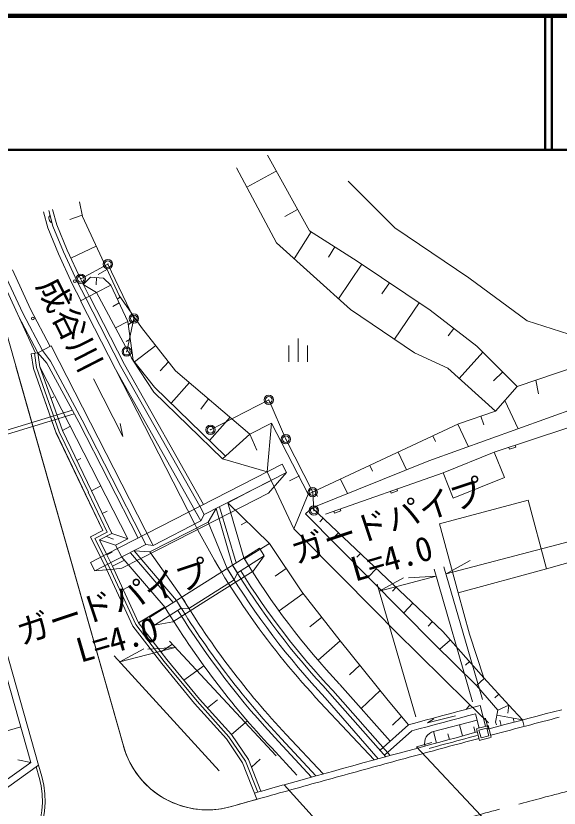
# Model space of a CAD drawing. Units: millimetres, scale not verified. Extents: x 40000 to 680000, y 20000 to 380000.
# Drawn here: x 469174 to 509790, y 320811 to 380000 of the extents above; entities that cross this region are included whole.
import ezdxf
from ezdxf.enums import TextEntityAlignment as Align

# ---------------------------------------------------------------- set-up
doc = ezdxf.new("R2010")
doc.units = ezdxf.units.MM
doc.header["$LTSCALE"] = 1000
doc.header["$PDMODE"] = 32
doc.header["$PDSIZE"] = 500
doc.linetypes.add('CHAIN', pattern=[18.5, 12, -1.5, 3.5, -1.5])
for name, color, linetype, lineweight in [('M-BGD', 7, 'Continuous', 13), ('M-BMK', 2, 'CHAIN', 13), ('M-BMK-ROW', 30, 'Continuous', 13), ('M-STR-HTXT', 7, 'Continuous', 13), ('M-STR-STR1', 1, 'Continuous', 13), ('M-TTL', 2, 'Continuous', 140), ('M-TTL-LINE', 7, 'Continuous', 50)]:
    doc.layers.add(name, color=color, linetype=linetype, lineweight=lineweight)
doc.styles.add('ＭＳ ゴシック', font='')
doc.styles.get('ＭＳ ゴシック').set_extended_font_data('MS Gothic')

msp = doc.modelspace()

# ---------------------------------------------------------------- linework, layer by layer
at = {"layer": 'M-BGD'}
for p, q in [((491115, 363939), (487981, 369595)), ((488654, 363039), (485670, 368657)), ((488639, 368408), (486447, 367194)), ((497497, 364154), (494016, 367657)), ((474147, 365016), (473938, 366101)), ((471251, 365356), (471565, 364173)), ((471945, 364300), (471636, 365462)), ((472230, 364396), (471925, 365543)), ((490233, 365532), (489291, 365010)), ((474129, 365112), (473201, 364791)), ((476887, 359120), (474147, 365016)), ((471565, 364173), (472364, 362222)), ((472730, 362382), (471945, 364300)), ((473006, 362502), (472230, 364396)), ((503047, 360432), (497497, 364154)), ((491244, 363859), (489979, 361848)), ((494702, 361683), (491115, 363939)), ((494193, 358058), (488654, 363039)), ((477221, 325454), (466717, 362460)), ((473753, 360161), (472730, 362382)), ((474023, 360293), (473006, 362502)), ((475176, 362803), (473286, 361894)), ((493029, 362736), (492550, 361974)), ((472364, 362222), (473394, 359985)), ((500140, 358013), (494702, 361683)), ((475988, 361056), (475334, 360669)), ((495051, 361448), (493304, 358858)), ((469700, 357792), (468312, 360783)), ((470282, 358081), (468916, 361026)), ((473394, 359985), (474044, 358729)), ((474400, 358911), (473753, 360161)), ((474667, 359048), (474023, 360293)), ((475210, 360445), (475182, 359893)), ((475213, 359327), (476281, 359874)), ((477559, 357158), (476281, 359874)), ((497102, 360063), (496542, 359234)), ((507386, 357205), (503047, 360432)), ((474011, 358712), (475213, 359327)), ((475213, 359327), (477916, 354267)), ((474011, 358712), (476626, 353606)), ((474412, 358917), (477026, 353811)), ((474679, 359054), (477293, 353948)), ((476978, 358991), (476762, 358852)), ((478566, 356726), (476887, 359120)), ((476891, 358551), (476427, 358294)), ((499322, 358565), (497483, 355840)), ((470818, 354829), (469342, 357614)), ((471174, 355012), (469700, 357792)), ((471752, 355308), (470282, 358081)), ((498987, 354827), (494193, 358058)), ((500140, 358013), (503642, 355332)), ((476627, 356681), (477559, 357158)), ((477945, 354282), (477559, 357158)), ((478144, 357328), (477582, 356929)), ((510518, 356226), (507386, 357205)), ((481113, 353493), (478566, 356726)), ((501915, 356654), (501488, 356096)), ((477720, 355835), (477417, 355665)), ((490285, 354144), (490285, 355894)), ((471807, 355336), (470818, 354829)), ((471807, 355336), (479436, 340440)), ((479642, 355361), (478051, 354149)), ((489585, 354144), (489585, 355369)), ((490985, 354144), (490985, 355369)), ((503642, 355332), (506642, 352316)), ((470323, 354756), (470818, 354829)), ((470729, 353725), (470570, 354792)), ((471498, 354054), (470818, 354829)), ((470973, 353785), (470818, 354829)), ((471765, 354191), (471174, 355012)), ((501467, 353668), (498987, 354827)), ((504092, 354879), (502303, 352919)), ((506642, 352316), (514740, 355046)), ((471498, 354054), (473875, 349654)), ((471765, 354191), (474142, 349791)), ((479542, 352256), (477830, 354428)), ((480592, 354155), (479972, 353493)), ((469175, 353803), (477248, 325362)), ((470485, 353664), (472189, 348835)), ((470729, 353725), (472420, 348931)), ((470973, 353785), (472651, 349027)), ((476626, 353606), (482997, 342263)), ((476626, 353606), (482552, 342036)), ((477026, 353811), (482941, 343359)), ((477293, 353948), (483208, 343495)), ((481113, 353493), (486660, 348746)), ((505040, 350467), (501467, 353668)), ((505568, 353395), (504887, 352736)), ((474968, 352885), (477176, 348573)), ((508040, 352788), (508245, 351758)), ((484841, 347114), (479542, 352256)), ((482159, 352598), (480776, 351058)), ((505040, 350467), (506642, 352316)), ((471805, 351427), (472025, 351542)), ((483585, 351378), (482999, 350625)), ((505728, 351261), (506714, 349150)), ((473418, 350536), (468415, 349026)), ((511267, 350789), (500056, 346752)), ((502271, 349512), (505040, 350467)), ((473546, 350262), (468560, 348756)), ((485184, 350009), (483642, 348278)), ((503938, 350087), (504156, 349454)), ((472651, 349027), (473252, 349335)), ((473875, 349654), (478313, 340988)), ((474142, 349791), (478580, 341125)), ((477176, 348573), (476965, 349549)), ((486660, 348746), (488293, 349582)), ((488293, 349582), (487952, 345925)), ((491018, 344260), (488293, 349582)), ((502271, 349512), (491018, 344260)), ((502226, 349491), (503008, 347815)), ((472189, 348835), (474368, 344304)), ((472420, 348931), (474594, 344411)), ((472651, 349027), (474819, 344520)), ((486660, 348746), (484617, 346913)), ((486660, 348746), (487183, 347553)), ((504932, 347403), (510436, 349212)), ((500345, 348613), (500534, 348208)), ((506021, 347761), (506068, 347619)), ((506068, 347619), (506543, 347775)), ((506496, 347918), (506543, 347775)), ((474030, 346924), (473735, 346773)), ((484617, 346913), (487952, 345925)), ((497761, 347407), (498380, 346081)), ((501116, 345867), (504932, 347403)), ((504932, 347403), (505693, 345513)), ((475959, 339783), (489083, 346504)), ((489402, 345881), (489083, 346504)), ((491319, 343258), (500056, 346752)), ((495647, 346420), (495847, 345993)), ((483260, 342736), (489402, 345881)), ((488253, 345292), (487952, 345925)), ((492327, 342778), (501116, 345867)), ((501877, 343977), (501116, 345867)), ((490368, 345638), (489637, 345262)), ((493456, 345398), (493962, 344315)), ((505693, 345513), (501877, 343977)), ((474819, 344520), (475531, 344884)), ((476342, 341327), (474819, 344520)), ((491531, 344499), (491722, 344089)), ((497193, 344488), (497243, 344347)), ((497243, 344347), (497715, 344512)), ((497665, 344654), (497715, 344512)), ((475681, 341551), (474368, 344304)), ((476012, 341439), (474593, 344412)), ((491018, 344260), (489965, 341688)), ((464771, 343682), (470293, 324229)), ((465252, 343818), (470870, 324028)), ((483260, 342736), (482941, 343359)), ((485637, 339127), (484400, 343319)), ((486230, 339499), (485011, 343632)), ((500856, 342039), (507465, 343824)), ((507465, 343824), (508853, 338684)), ((475632, 342816), (476008, 343009)), ((482997, 342263), (482506, 343136)), ((483260, 342736), (482997, 342263)), ((483543, 342184), (484138, 343185)), ((485383, 338967), (484138, 343185)), ((491319, 343258), (490819, 342808)), ((500452, 333092), (490819, 342808)), ((501091, 333999), (491319, 343258)), ((492948, 342996), (492997, 342855)), ((492997, 342855), (493469, 343020)), ((493419, 343162), (493469, 343020)), ((479436, 340440), (482997, 342263)), ((486012, 341983), (486455, 342227)), ((492149, 342472), (491896, 342205)), ((502244, 336900), (500856, 342039)), ((475942, 341109), (476485, 340911)), ((477553, 340936), (476342, 341327)), ((478580, 341125), (478899, 340502)), ((479436, 340440), (478980, 341330)), ((493299, 341383), (492778, 340833)), ((475072, 338542), (478899, 340502)), ((475418, 340854), (476630, 340463)), ((478899, 340502), (479436, 340440)), ((486262, 339446), (488144, 340585)), ((474753, 339165), (475959, 339783)), ((475959, 339783), (476410, 338890)), ((475981, 339728), (476371, 339928)), ((477754, 339886), (480929, 336168)), ((478008, 340046), (481183, 336328)), ((479182, 339950), (478008, 340046)), ((479169, 335062), (487382, 340223)), ((487744, 339648), (487382, 340223)), ((494928, 339839), (494669, 339565)), ((475072, 338542), (474753, 339165)), ((476410, 338890), (477287, 339339)), ((485738, 338387), (487744, 339648)), ((512410, 339694), (508853, 338684)), ((476509, 338676), (475072, 338542)), ((476509, 338676), (476410, 338890)), ((484996, 338679), (485501, 337860)), ((485383, 338967), (485738, 338387)), ((488551, 338153), (489392, 338711)), ((496123, 338707), (495518, 338069)), ((508853, 338684), (502244, 336900)), ((485738, 338387), (485501, 337860)), ((477212, 337145), (477766, 337449)), ((482114, 335732), (485501, 337860)), ((488854, 335541), (490651, 336844)), ((497596, 337311), (497321, 337021)), ((502244, 336900), (503096, 333815)), ((481183, 336328), (481538, 335748)), ((481589, 336583), (482114, 335732)), ((478354, 334659), (480300, 335837)), ((479531, 334486), (481540, 335749)), ((482114, 335732), (481540, 335749)), ((498853, 336120), (498167, 335396)), ((479531, 334486), (479169, 335062)), ((491140, 334360), (492040, 335073)), ((500307, 334742), (499989, 334406)), ((504156, 330538), (501091, 333999)), ((491763, 331864), (493430, 333300)), ((501648, 333370), (500869, 332681)), ((503096, 333815), (504156, 330538)), ((480834, 333030), (480027, 332494)), ((503618, 329978), (500452, 333092)), ((494116, 330762), (494888, 331487)), ((503080, 331754), (502783, 331491)), ((483221, 331453), (481741, 330379)), ((504188, 330503), (503618, 329978)), ((504156, 330538), (506031, 328501)), ((493386, 330060), (497149, 325811)), ((505212, 328136), (503618, 329978)), ((492649, 329385), (496836, 324656)), ((492868, 329590), (497159, 324744)), ((494987, 328253), (496413, 329591)), ((505277, 329320), (504993, 329058)), ((484247, 328906), (483496, 328312)), ((491935, 328714), (495968, 324418)), ((492299, 329056), (496261, 324498)), ((502828, 328192), (503121, 328533)), ((504289, 326926), (503878, 328473)), ((505212, 328136), (505023, 327231)), ((506031, 328501), (505212, 328136)), ((506031, 328501), (505958, 327902)), ((507045, 327398), (506031, 328501)), ((485306, 326303), (486490, 327322)), ((497323, 327017), (498007, 327659)), ((502037, 327719), (499960, 327196)), ((499960, 327196), (500416, 327481)), ((500402, 326537), (503652, 327377)), ((503806, 326798), (503524, 327861)), ((504275, 327538), (504486, 326720)), ((505133, 327760), (507045, 327398)), ((505348, 327383), (505453, 326979)), ((506343, 327531), (506420, 327233)), ((507173, 326915), (507045, 327398)), ((467810, 326389), (469540, 326880)), ((498530, 327034), (496400, 325148)), ((502339, 327037), (502554, 326204)), ((503414, 326875), (503520, 326462)), ((503843, 325877), (503613, 326747)), ((504530, 326214), (504376, 326794)), ((504713, 326108), (504482, 326978)), ((505023, 327231), (505096, 327047)), ((489383, 326318), (492153, 323368)), ((498771, 326580), (496732, 324774)), ((500402, 326537), (500625, 325675)), ((501479, 326366), (501588, 325946)), ((503950, 326060), (503796, 326640)), ((504530, 326214), (503950, 326060)), ((488815, 325784), (491267, 323123)), ((489033, 325989), (491592, 323213)), ((499132, 325394), (500278, 325718)), ((488300, 325309), (490169, 323282)), ((470293, 324229), (469314, 324424)), ((486783, 323876), (487428, 324482)), ((458908, 316064), (470293, 324229)), ((459129, 315607), (470870, 324028)), ((470697, 323904), (470921, 323113)), ((470870, 324028), (471114, 323168)), ((487016, 321940), (487501, 322075))]:
    msp.add_line(p, q, dxfattribs=at)
for points in [[(466755, 364109), (466792, 363953), (467941, 360633), (470646, 354804), (470323, 354756), (470485, 353664), (472137, 348982), (475681, 341551), (474748, 341073), (475959, 338673), (477924, 334398), (480080, 331607), (482536, 328630), (484911, 325994), (486115, 324200), (487202, 321473), (486782, 321356), (486179, 321187), (485576, 321018), (485198, 320912)], [(475213, 359327), (474209, 359933), (474767, 360481), (475724, 360404), (476281, 359874)], [(477916, 354267), (479495, 351883), (484617, 346913)], [(470973, 353785), (477553, 340936), (476630, 340463), (477086, 339573), (480336, 335795)], [(489402, 345881), (488057, 344338), (481205, 340829), (477109, 338732), (476509, 338676)], [(504519, 327186), (502859, 328785), (497560, 333996), (496033, 335542), (490588, 341057), (489965, 341688), (488253, 345292), (486966, 344634), (485011, 343632)], [(498530, 327034), (497001, 328860), (493430, 333300), (490545, 336979), (488144, 340585), (485011, 343632)], [(481589, 336583), (479182, 339950), (483543, 342184), (484976, 338712)], [(475681, 341551), (474748, 341073), (475959, 338673)], [(476012, 341439), (475083, 340963), (476185, 338782)], [(476342, 341327), (475418, 340854), (475959, 339783)], [(479531, 334486), (480908, 334738), (483703, 336494), (486920, 338516), (487744, 339648)], [(487258, 322008), (486338, 324317), (485108, 326148), (482725, 328793), (480275, 331763), (478139, 334528), (476185, 338782)], [(487501, 322075), (486560, 324435), (485306, 326303), (482915, 328957), (480470, 331919), (478354, 334659), (476509, 338676)], [(498530, 327034), (499171, 327208), (499780, 327373), (500385, 327536), (500987, 327698), (501600, 327863), (502209, 328027), (502815, 328189), (503418, 328350), (503879, 328473)], [(504546, 326736), (505722, 327048), (506324, 327208), (506937, 327370), (507547, 327530), (508153, 327689), (508756, 327848), (509369, 328008), (509980, 328167)], [(498771, 326580), (499302, 326725), (499911, 326890), (500516, 327053), (501117, 327215), (501730, 327380), (502339, 327544), (502945, 327706), (503524, 327861)], [(504675, 326253), (505845, 326564), (506149, 326644), (506452, 326724), (506756, 326805), (507060, 326885), (507364, 326965), (507667, 327045), (507972, 327125), (508275, 327205), (508580, 327284), (508883, 327364), (509188, 327444), (509491, 327523), (509796, 327602)], [(503613, 326747), (503747, 326782), (504050, 326863), (504354, 326944), (504482, 326978)], [(503796, 326640), (504088, 326718), (504376, 326794)], [(499217, 325304), (499655, 325422), (500263, 325587), (500867, 325750), (501468, 325912), (502080, 326076), (502688, 326240), (503293, 326402), (503677, 326504)], [(500069, 325275), (500320, 325343), (500624, 325425), (500926, 325507), (501230, 325589), (501533, 325670), (501836, 325752), (502139, 325833), (502443, 325915), (502746, 325996), (503050, 326078), (503352, 326159), (503656, 326240)], [(495941, 323893), (496147, 323949), (496450, 324032), (496752, 324114), (497055, 324197), (497357, 324280), (497660, 324362), (497962, 324445), (498266, 324527), (498568, 324609), (498871, 324692), (499174, 324774), (499477, 324856), (499779, 324938), (500083, 325020), (500385, 325102), (500689, 325184), (500991, 325266), (501295, 325347), (501598, 325429), (501901, 325511), (502204, 325592), (502508, 325673), (502810, 325755), (503114, 325836), (503417, 325917), (503721, 325998), (503805, 326021)], [(503843, 325877), (503978, 325912), (504281, 325993), (504585, 326074), (504713, 326108)], [(485198, 320912), (485273, 320933), (485576, 321018), (485876, 321102), (486179, 321187), (486480, 321271), (486782, 321356), (487083, 321440), (487386, 321524), (487687, 321608), (487989, 321693), (488290, 321777), (488593, 321861), (488894, 321945), (489196, 322029), (489498, 322113), (489800, 322197), (490102, 322281), (490404, 322365), (490706, 322449), (491008, 322533), (491310, 322616), (491612, 322700), (491914, 322784), (492217, 322867), (492518, 322951), (492821, 323034), (493123, 323118), (493426, 323201), (493727, 323284), (494030, 323368), (494332, 323451), (494635, 323534), (494937, 323617), (495240, 323700), (495542, 323783), (495845, 323866), (495941, 323893)], [(487501, 322075), (487552, 322090), (488322, 322305), (489081, 322516), (489225, 322556)]]:
    msp.add_lwpolyline(points, dxfattribs=at)
for centre in [(473593, 360173), (470443, 357389)]:
    msp.add_circle(centre, 100, dxfattribs=at)
for centre, radius, start, end in [((472024, 364884), 380, 141.49233, 248.29779), ((534398, 368588), 58250, 207.11867, 223.19915), ((534398, 368588), 56270, 211.12786, 223.19915), ((534398, 368588), 57750, 211.15396, 223.19915), ((534398, 368588), 57270, 211.14564, 223.19915), ((534398, 368588), 56970, 211.82431, 223.19915), ((534398, 368588), 62230, 211.21824, 223.19915), ((534398, 368588), 61750, 211.21824, 223.19915), ((534398, 368588), 63230, 211.21824, 223.19915), ((534398, 368588), 62530, 211.85293, 223.19915), ((500623, 325684), 890, 104.49686, 195.11744), ((483488, 327183), 6500, 195.42442, 285.25552), ((483488, 327183), 6500, 195.79394, 286.06982), ((464861, 321393), 6300, 285.85124, 15.84657), ((464861, 321393), 6500, 285.85124, 15.84657)]:
    msp.add_arc(centre, radius, start, end, dxfattribs=at)
at = {"layer": 'M-BMK'}
msp.add_spline([(471128, 311208), (486163, 315461), (501224, 319622), (516334, 323599), (531515, 327298)], degree=3, dxfattribs=at)
at = {"layer": 'M-BMK-ROW'}
for p, q in [((476059, 361454), (474030, 360361)), ((478004, 357386), (476059, 361454)), ((477461, 354914), (478004, 357386)), ((488081, 351312), (483724, 349080)), ((489362, 348372), (488081, 351312)), ((491364, 344412), (489362, 348372)), ((491461, 343042), (491364, 344412))]:
    msp.add_line(p, q, dxfattribs=at)
for centre in [(476059, 361454), (474030, 360361), (478004, 357386), (477461, 354914), (488081, 351312), (483724, 349080), (489362, 348372), (491364, 344412), (491461, 343042)]:
    msp.add_circle(centre, 350, dxfattribs=at)
for p in [(476059, 361454), (474030, 360361), (478004, 357386), (477461, 354914), (488081, 351312), (483724, 349080), (489362, 348372), (491364, 344412), (491461, 343042)]:
    msp.add_point(p, dxfattribs=at)
at = {"layer": 'M-STR-HTXT'}
for p, q in [((501331, 338311), (513455, 341502)), ((501331, 338311), (503138, 339304)), ((500442, 338670), (503317, 328762)), ((501178, 338841), (504052, 328933)), ((496344, 337020), (500596, 338140)), ((496344, 337020), (498151, 338013)), ((500596, 338140), (498539, 338011)), ((496190, 337551), (499065, 327643)), ((480661, 333281), (488633, 324714)), ((476943, 331731), (481088, 332822)), ((476943, 331731), (478750, 332723)), ((481088, 332822), (479031, 332694)), ((476522, 332191), (484381, 323595))]:
    msp.add_line(p, q, dxfattribs=at)
at = {"layer": 'M-STR-STR1'}
for p, q in [((499132, 325394), (508614, 315297)), ((489225, 322556), (498495, 312350))]:
    msp.add_line(p, q, dxfattribs=at)
msp.add_lwpolyline([(489225, 322556), (490572, 322930), (491340, 323143), (492100, 323354), (492851, 323561), (493594, 323766), (494362, 323978), (495122, 324186), (495874, 324393), (496620, 324597), (497232, 324764), (497840, 324929), (499217, 325304)], dxfattribs=at)
at = {"layer": 'M-TTL'}
msp.add_line((680000, 380000), (40000, 380000), dxfattribs=at)
at = {"layer": 'M-TTL-LINE'}
for p, q in [((508747, 380000), (508747, 370000)), ((509247, 380000), (509247, 370000)), ((40000, 370000), (680000, 370000))]:
    msp.add_line(p, q, dxfattribs=at)

# ---------------------------------------------------------------- texts
at = {"layer": 'M-BGD', "style": 'ＭＳ ゴシック'}
msp.add_text('成谷川', height=1833, rotation=297.119, dxfattribs=at).set_placement((470198, 359628), align=Align.BOTTOM_LEFT)
at = {"layer": 'M-STR-HTXT', "style": 'ＭＳ ゴシック'}
for s, rotation, p in [('ガードパイプ', 18.405, (490285, 338523)), ('L=4.0', 16.178, (494676, 337193)), ('ガードパイプ', 18.405, (469768, 332467)), ('L=4.0', 16.178, (474160, 331137))]:
    msp.add_text(s, height=1833, rotation=rotation, dxfattribs=at).set_placement(p, align=Align.BOTTOM_LEFT)

doc.saveas('drawing.dxf')
